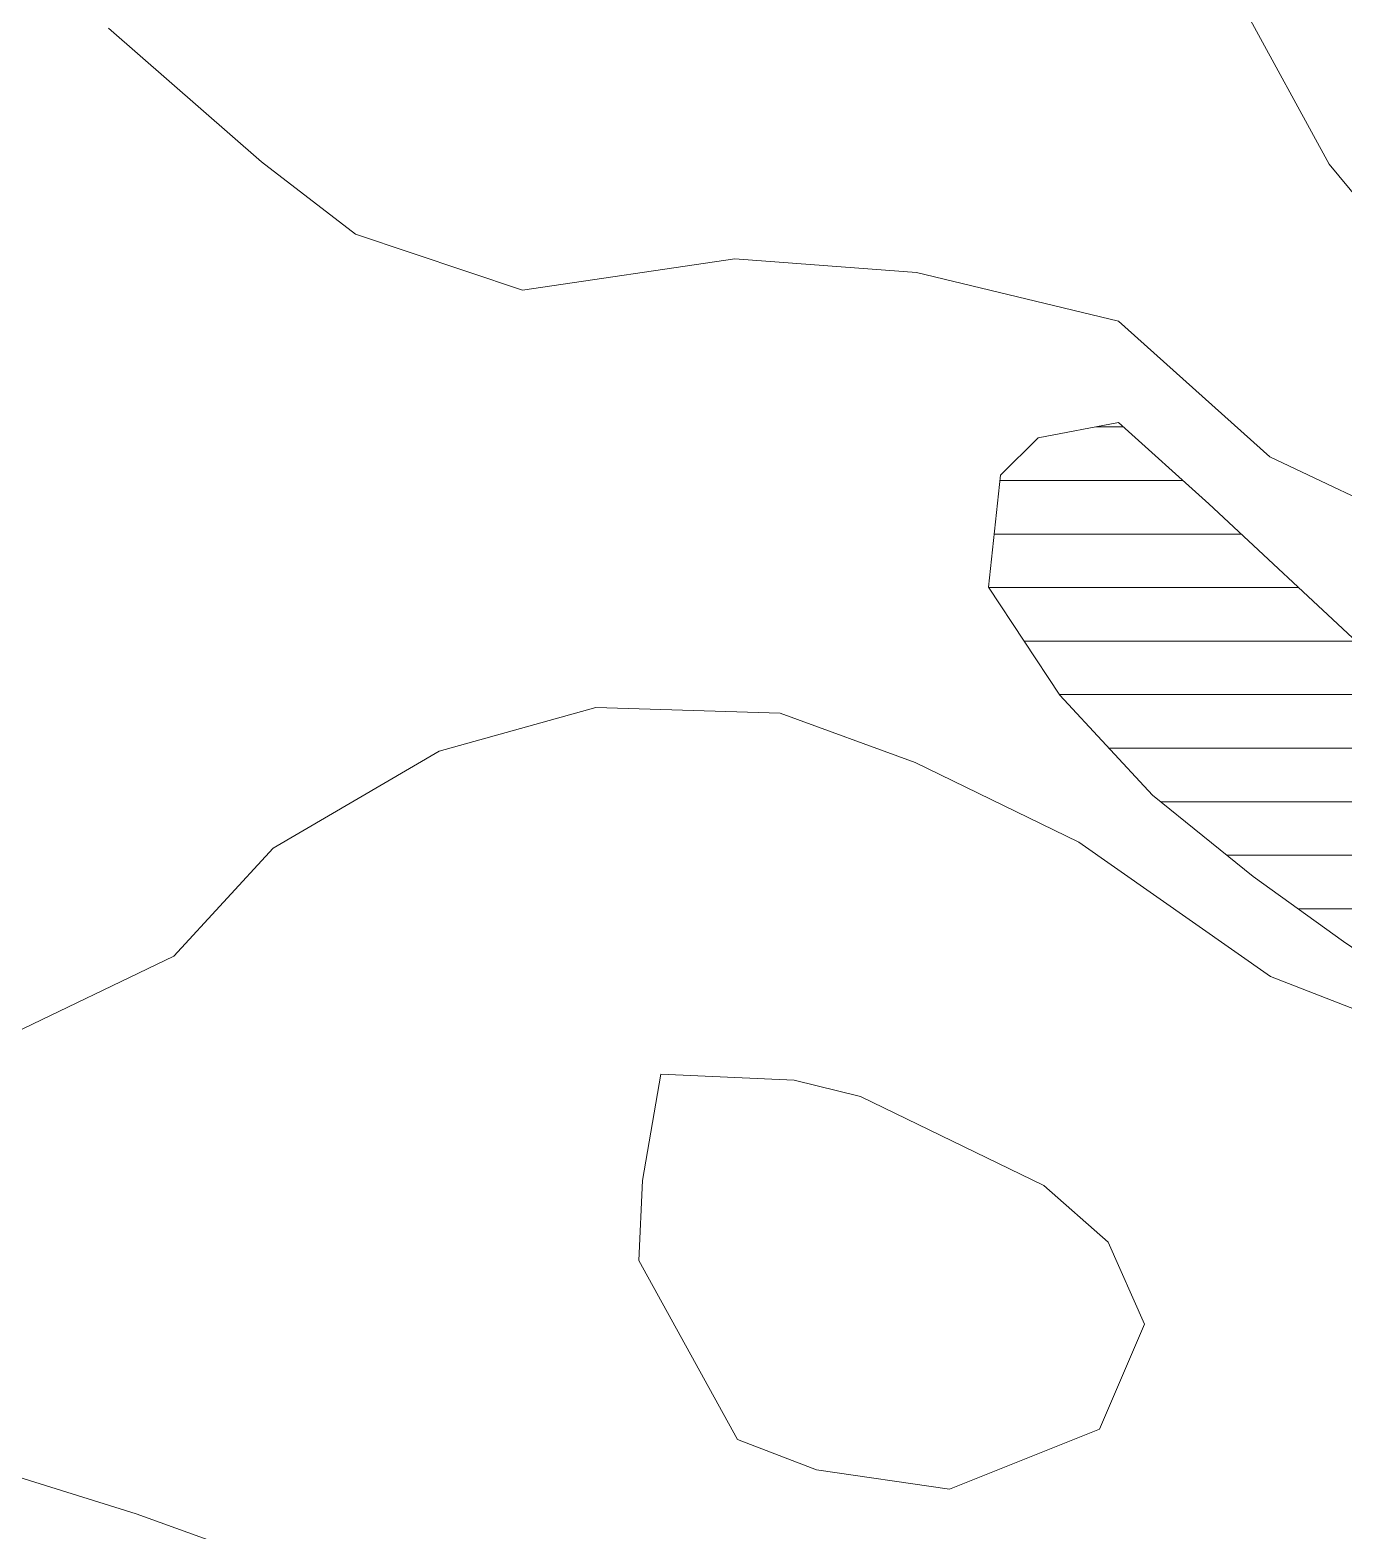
# Model space of a CAD drawing. Header units: millimetres. Extents: x 396621004 to 402046651, y 6785344214 to 6789799943.
# Drawn here: x 398659043 to 398757273, y 6788331072 to 6788443224 of the extents above; entities that cross this region are included whole.
import ezdxf

# ---------------------------------------------------------------- set-up
doc = ezdxf.new("R2010")
doc.units = ezdxf.units.MM
doc.header["$MEASUREMENT"] = 0
doc.layers.add('02 Korkeuskayrat_Kynä_nro__2', color=8, linetype='Continuous', lineweight=15)
doc.layers.add('02 Suot_Kynä_nro__101', color=252, linetype='Continuous', lineweight=15)
doc.layers.add('02 Maaston rajat_Kynä_nro__82', color=7, linetype='Continuous', lineweight=20, true_color=0xaaaaaa)
doc.layers.add('02 Suot_Kynä_nro__102', color=7, linetype='Continuous', lineweight=15, true_color=0xcccccc)

msp = doc.modelspace()

# ---------------------------------------------------------------- hatches: boundary and pattern name
at = {"layer": '02 Suot_Kynä_nro__102', "linetype": 'Continuous', "lineweight": 15, "true_color": 0xcccccc}
h = msp.add_hatch(dxfattribs=at)
h.set_pattern_fill('KAJO___suo', color=254, style=0, pattern_type=2)
h.set_pattern_definition([(0, (1245072124.6, 6788065563.7), (0, 4000), [])])
h.paths.add_polyline_path([(398779339.9, 6788364304.45), (398786137.69, 6788364434.48), (398791554.02, 6788366384.93), (398796414.39, 6788372336.29), (398795673.12, 6788378347.67), (398788748.98, 6788385619.33), (398779390.44, 6788389710.27), (398771000.6, 6788390590.47), (398767218.43, 6788392630.93), (398758660.13, 6788397111.96), (398747162, 6788407824.41), (398740423.18, 6788413885.8), (398734408.78, 6788412745.54), (398731586.89, 6788409974.9), (398730702.42, 6788401582.98), (398736026.1, 6788393521.14), (398742950.24, 6788386059.43), (398750489.3, 6788379978.04), (398757244.97, 6788375116.93), (398765584.27, 6788369435.63), (398773544.51, 6788365154.65)])

# ---------------------------------------------------------------- linework, layer by layer
at = {"layer": '02 Korkeuskayrat_Kynä_nro__2', "color": 8, "linetype": 'Continuous', "lineweight": 15, "flags": 128}
for points in [[(398749722.76, 6788445012.92), (398756175.18, 6788433210.22), (398764480.79, 6788423157.92), (398771809.26, 6788413935.81), (398774900.69, 6788403433.41), (398771194.34, 6788400142.65), (398762577.07, 6788406204.04), (398751719.14, 6788411325.21), (398740414.76, 6788421467.53), (398725319.79, 6788425118.37), (398711741.05, 6788426118.6), (398695862.7, 6788423788.06), (398683387.45, 6788427959.02), (398676345.37, 6788433370.25), (398664906.22, 6788443372.54)], [(398840966.45, 6788324025.24), (398835693.32, 6788334987.75), (398829443.06, 6788346780.45), (398821524.94, 6788356622.7), (398814162.78, 6788364644.53), (398803254.3, 6788367775.25), (398792960.75, 6788364874.58), (398785303.76, 6788363094.18), (398767395.33, 6788366424.94), (398751769.68, 6788372496.33), (398737458.1, 6788382528.62), (398725227.13, 6788388489.99), (398715135.74, 6788392190.83), (398701337.99, 6788392600.93), (398689637.71, 6788389340.18), (398677221.42, 6788382098.53), (398669783.44, 6788374026.68), (398657257.65, 6788367995.3)], [(398655783.53, 6788335847.94), (398666978.41, 6788332347.14), (398686925.33, 6788325165.5)]]:
    msp.add_lwpolyline(points, dxfattribs=at)
msp.add_lwpolyline([(398742369.02, 6788346530.39), (398739008.03, 6788338678.59), (398727787.88, 6788334187.56), (398717848.11, 6788335647.9), (398711943.22, 6788337918.42), (398704547.36, 6788351271.47), (398704825.33, 6788357262.84), (398706189.95, 6788365214.66), (398716180.26, 6788364754.56), (398721124.87, 6788363524.28), (398734838.38, 6788356892.76), (398739648.21, 6788352661.79)], close=True, dxfattribs=at)
at = {"layer": '02 Maaston rajat_Kynä_nro__82', "color": 253, "linetype": 'Continuous', "lineweight": 20, "true_color": 0xaaaaaa, "flags": 128}
msp.add_lwpolyline([(398747162, 6788407824.41), (398740423.18, 6788413885.8), (398734408.78, 6788412745.54), (398731586.89, 6788409974.9), (398730702.42, 6788401582.98), (398736026.1, 6788393521.14), (398742950.24, 6788386059.43), (398750489.3, 6788379978.04), (398757244.97, 6788375116.93), (398765584.27, 6788369435.63), (398773544.51, 6788365154.65), (398779339.9, 6788364304.45), (398786137.69, 6788364434.48), (398791554.02, 6788366384.93), (398796414.39, 6788372336.29), (398795673.12, 6788378347.67), (398788748.98, 6788385619.33), (398779390.44, 6788389710.27), (398771000.6, 6788390590.47), (398767218.43, 6788392630.93), (398758660.13, 6788397111.96)], close=True, dxfattribs=at)
at = {"layer": '02 Suot_Kynä_nro__101', "color": 252, "linetype": 'Continuous', "lineweight": 15, "flags": 128}
msp.add_lwpolyline([(398747162, 6788407824.41), (398758660.13, 6788397111.96), (398767218.43, 6788392630.93), (398771000.6, 6788390590.47), (398779390.44, 6788389710.27), (398788748.98, 6788385619.33), (398795673.12, 6788378347.67), (398796414.39, 6788372336.29), (398791554.02, 6788366384.93), (398786137.69, 6788364434.48), (398779339.9, 6788364304.45), (398773544.51, 6788365154.65), (398765584.27, 6788369435.63), (398757244.97, 6788375116.93), (398750489.3, 6788379978.04), (398742950.24, 6788386059.43), (398736026.1, 6788393521.14), (398730702.42, 6788401582.98), (398731586.89, 6788409974.9), (398734408.78, 6788412745.54), (398740423.18, 6788413885.8)], close=True, dxfattribs=at)

doc.saveas('drawing.dxf')
